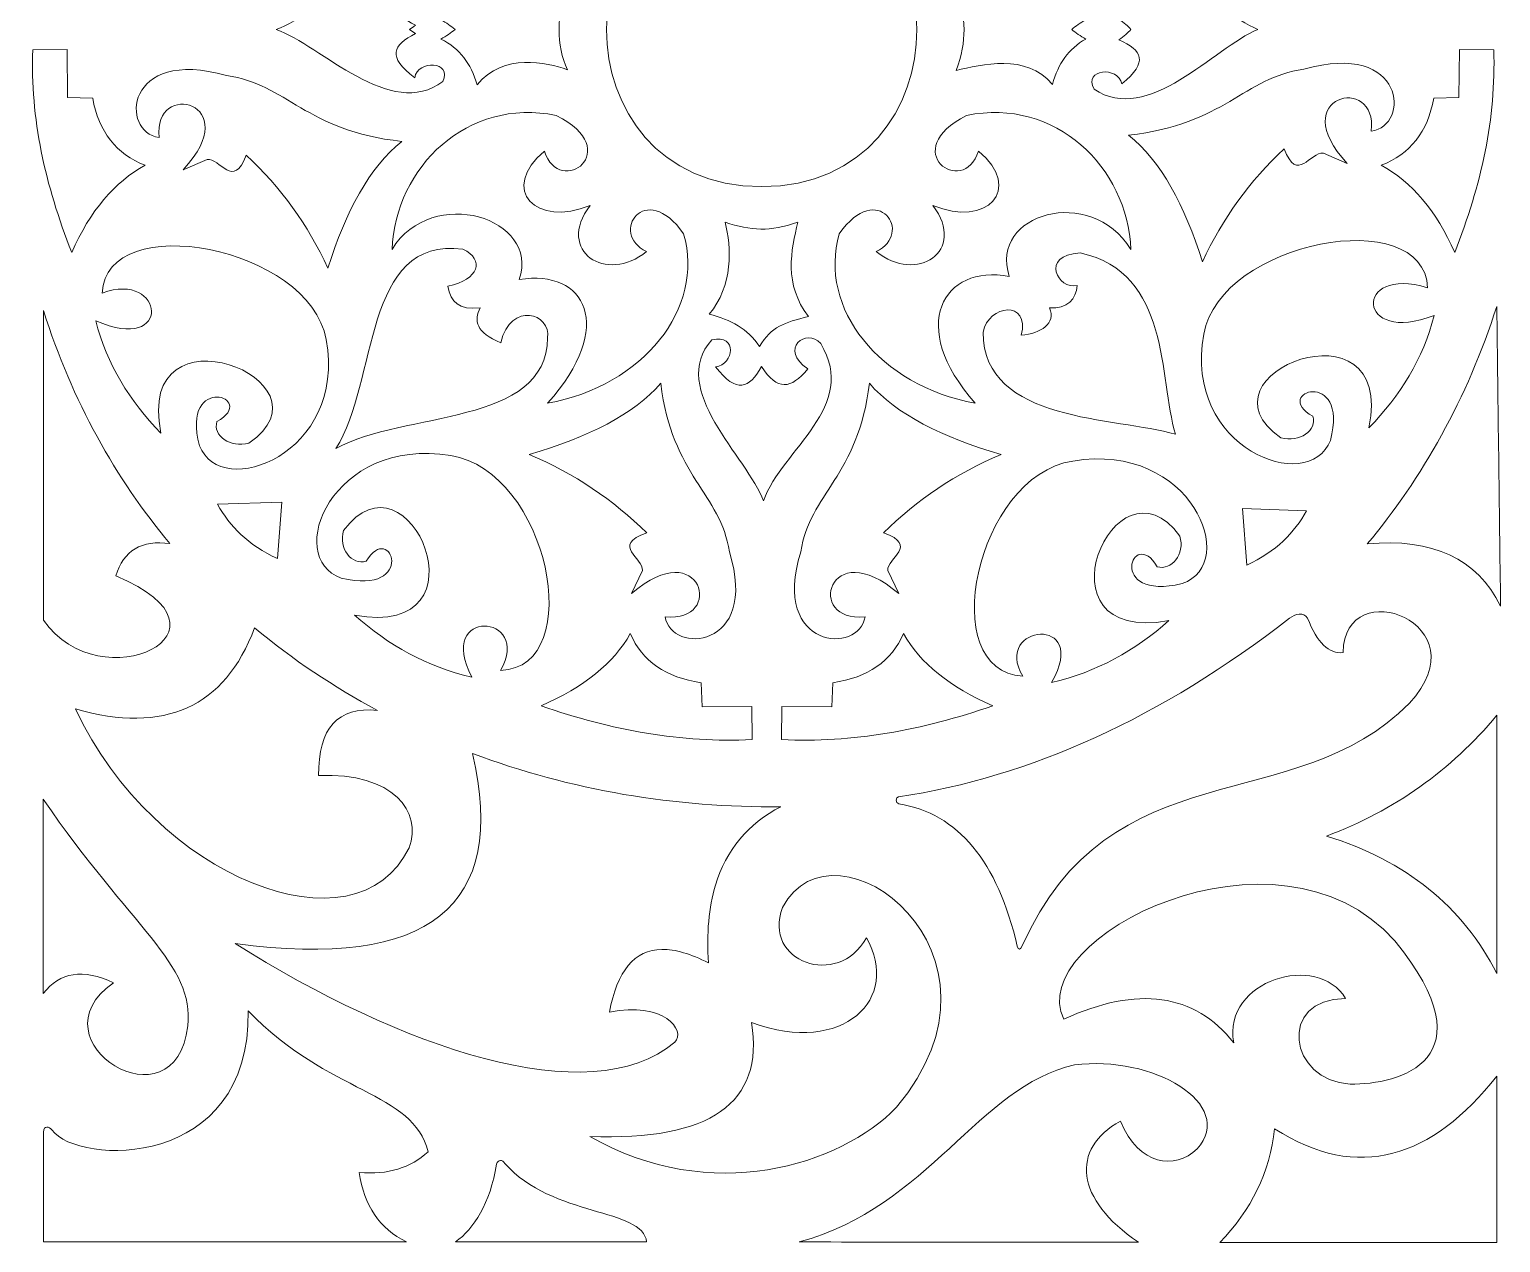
# Model space of a CAD drawing. Header units: centimetres. Extents: x -59 to 59, y -46 to 46.
# Drawn here: x -59.1 to -3.7, y -45.7 to 0 of the extents above; entities that cross this region are included whole.
import ezdxf

# ---------------------------------------------------------------- set-up
doc = ezdxf.new("R2010")
doc.units = ezdxf.units.CM
doc.header["$MEASUREMENT"] = 0
doc.layers.add('layer 1', color=7, linetype='Continuous')

msp = doc.modelspace()

# ---------------------------------------------------------------- linework, layer by layer
at = {"layer": 'layer 1', "color": 114, "lineweight": 9}
for points, knots in [([(-31.50783, 5.86164), (-39.28952, 5.86164), (-39.28952, -5.95996), (-31.50783, -5.95996), (-31.50783, -5.95996), (-23.72608, -5.95996), (-23.72608, 5.86164), (-31.50783, 5.86164)], [0, 0, 0, 0, 0.33333333, 0.33333333, 0.33333333, 0.33333333, 1, 1, 1, 1]), ([(-44.75246, -0.04915), (-44.68489, 0.00156), (-44.60965, 0.05296), (-44.52656, 0.1052), (-44.52656, 0.1052), (-45.39137, 0.54066), (-45.60844, 0.97455), (-44.55819, 1.76617), (-44.55819, 1.76617), (-44.44642, 1.08074), (-43.13503, 1.13321), (-43.50123, 1.91147), (-43.50123, 1.91147), (-45.45957, 3.39491), (-48.08925, 0.55598), (-49.77048, -0.04912), (-49.77048, -0.04912), (-48.08925, -0.65422), (-45.45957, -3.49323), (-43.50123, -2.00979), (-43.50123, -2.00979), (-43.13503, -1.23153), (-44.44642, -1.17906), (-44.55819, -1.86449), (-44.55819, -1.86449), (-45.60844, -1.07287), (-45.39137, -0.63898), (-44.52656, -0.20352), (-44.52656, -0.20352), (-44.60965, -0.15128), (-44.68489, -0.09986), (-44.75246, -0.04915)], [0, 0, 0, 0, 0.11111111, 0.11111111, 0.11111111, 0.11111111, 0.22222222, 0.22222222, 0.22222222, 0.22222222, 0.33333333, 0.33333333, 0.33333333, 0.33333333, 0.44444444, 0.44444444, 0.44444444, 0.44444444, 0.55555556, 0.55555556, 0.55555556, 0.55555556, 0.66666667, 0.66666667, 0.66666667, 0.66666667, 0.77777778, 0.77777778, 0.77777778, 0.77777778, 1, 1, 1, 1]), ([(-12.84351, -0.0492), (-14.49231, -0.73183), (-16.9765, -3.68356), (-19.00715, -2.29297), (-19.00715, -2.29297), (-19.41205, -1.53267), (-18.10485, -1.41922), (-17.95872, -2.09865), (-17.95872, -2.09865), (-16.94952, -1.25908), (-17.18819, -0.83579), (-18.07387, -0.44109), (-18.07387, -0.44109), (-17.87734, -0.30402), (-17.72748, -0.17422), (-17.62175, -0.04917), (-17.62175, -0.04917), (-17.72748, 0.07587), (-17.87734, 0.2057), (-18.07387, 0.34277), (-18.07387, 0.34277), (-17.18819, 0.73747), (-16.94952, 1.16076), (-17.95872, 2.00033), (-17.95872, 2.00033), (-18.10485, 1.3209), (-19.41205, 1.43435), (-19.00715, 2.19464), (-19.00715, 2.19464), (-16.9765, 3.58524), (-14.49231, 0.63342), (-12.84351, -0.0492)], [0, 0, 0, 0, 0.11111111, 0.11111111, 0.11111111, 0.11111111, 0.22222222, 0.22222222, 0.22222222, 0.22222222, 0.33333333, 0.33333333, 0.33333333, 0.33333333, 0.44444444, 0.44444444, 0.44444444, 0.44444444, 0.55555556, 0.55555556, 0.55555556, 0.55555556, 0.66666667, 0.66666667, 0.66666667, 0.66666667, 0.77777778, 0.77777778, 0.77777778, 0.77777778, 1, 1, 1, 1]), ([(-38.81564, -1.56313), (-39.59629, -1.27808), (-41.22119, -0.93444), (-42.21256, -2.12667), (-42.21256, -2.12667), (-42.43567, -1.32832), (-42.87168, -0.76835), (-43.57158, -0.40918), (-43.57158, -0.40918), (-43.37194, -0.29713), (-43.195, -0.17726), (-43.04198, -0.04916), (-43.04198, -0.04916), (-43.195, 0.07894), (-43.37194, 0.19881), (-43.57158, 0.31086), (-43.57158, 0.31086), (-42.87168, 0.67003), (-42.43567, 1.23), (-42.21256, 2.02835), (-42.21256, 2.02835), (-41.22119, 0.83612), (-39.59629, 1.17976), (-38.81564, 1.46481), (-38.81564, 1.46481), (-39.23628, 0.56761), (-39.23628, -0.66593), (-38.81564, -1.56313)], [0, 0, 0, 0, 0.125, 0.125, 0.125, 0.125, 0.25, 0.25, 0.25, 0.25, 0.375, 0.375, 0.375, 0.375, 0.5, 0.5, 0.5, 0.5, 0.625, 0.625, 0.625, 0.625, 0.75, 0.75, 0.75, 0.75, 1, 1, 1, 1]), ([(-19.84517, -0.04916), (-19.69216, -0.17724), (-19.51522, -0.29713), (-19.31558, -0.40918), (-19.31558, -0.40918), (-19.97468, -0.788), (-20.34679, -1.31922), (-20.56991, -2.11757), (-20.56991, -2.11757), (-21.56126, -0.92534), (-23.24227, -1.38364), (-24.1861, -1.59021), (-24.1861, -1.59021), (-23.79595, -0.4808), (-23.79595, 0.38247), (-24.1861, 1.49189), (-24.1861, 1.49189), (-23.24227, 1.28532), (-21.56126, 0.82702), (-20.56991, 2.01925), (-20.56991, 2.01925), (-20.34679, 1.2209), (-19.97468, 0.68968), (-19.31558, 0.31086), (-19.31558, 0.31086), (-19.51522, 0.19881), (-19.69216, 0.07892), (-19.84517, -0.04916)], [0, 0, 0, 0, 0.125, 0.125, 0.125, 0.125, 0.25, 0.25, 0.25, 0.25, 0.375, 0.375, 0.375, 0.375, 0.5, 0.5, 0.5, 0.5, 0.625, 0.625, 0.625, 0.625, 0.75, 0.75, 0.75, 0.75, 1, 1, 1, 1]), ([(-14.92694, -8.78899), (-15.59684, -6.65928), (-16.48894, -4.9986), (-17.70571, -4.0232), (-17.70571, -4.0232), (-14.07634, -3.63261), (-13.39256, -1.86167), (-11.11391, -1.54867), (-11.11391, -1.54867), (-7.27169, -0.44957), (-7.09749, -3.69099), (-8.57846, -3.87349), (-8.57846, -3.87349), (-8.31737, -1.68906), (-11.86518, -2.54538), (-9.48001, -5.0931), (-9.48001, -5.0931), (-9.48001, -5.0931), (-10.38008, -4.69867), (-10.38008, -4.69867), (-10.38008, -4.69867), (-10.87118, -4.64576), (-11.36343, -5.8526), (-11.85337, -4.53995), (-11.85337, -4.53995), (-13.1506, -5.7461), (-14.17512, -7.16245), (-14.92694, -8.78899)], [0, 0, 0, 0, 0.125, 0.125, 0.125, 0.125, 0.25, 0.25, 0.25, 0.25, 0.375, 0.375, 0.375, 0.375, 0.5, 0.5, 0.5, 0.5, 0.625, 0.625, 0.625, 0.625, 0.75, 0.75, 0.75, 0.75, 1, 1, 1, 1]), ([(-58.93002, -0.82212), (-58.93002, -0.82212), (-57.63623, -0.80723), (-57.63623, -0.80723), (-57.63623, -0.80723), (-57.63623, -0.80723), (-57.61363, -2.61131), (-57.61363, -2.61131), (-57.61363, -2.61131), (-57.61363, -2.61131), (-56.67167, -2.6341), (-56.67167, -2.6341), (-56.67167, -2.6341), (-56.44289, -3.90312), (-55.78555, -4.74464), (-54.69966, -5.15868), (-54.69966, -5.15868), (-55.84767, -5.78262), (-56.7684, -6.87504), (-57.46185, -8.43595), (-57.46185, -8.43595), (-58.46283, -5.90699), (-59.02038, -3.37022), (-58.93002, -0.82212)], [0, 0, 0, 0, 0.14285714, 0.14285714, 0.14285714, 0.14285714, 0.28571429, 0.28571429, 0.28571429, 0.28571429, 0.42857143, 0.42857143, 0.42857143, 0.42857143, 0.57142857, 0.57142857, 0.57142857, 0.57142857, 0.71428571, 0.71428571, 0.71428571, 0.71428571, 1, 1, 1, 1]), ([(-47.82275, -9.02536), (-47.15284, -6.89565), (-46.26074, -5.23497), (-45.04397, -4.25957), (-45.04397, -4.25957), (-48.67335, -3.86898), (-49.35712, -2.09804), (-51.63578, -1.78504), (-51.63578, -1.78504), (-55.47799, -0.68594), (-55.65219, -3.92736), (-54.17122, -4.10986), (-54.17122, -4.10986), (-54.43232, -1.92543), (-50.8845, -2.78175), (-53.26967, -5.32947), (-53.26967, -5.32947), (-53.26967, -5.32947), (-52.3696, -4.93504), (-52.3696, -4.93504), (-52.3696, -4.93504), (-51.8785, -4.88213), (-51.38625, -6.08897), (-50.89631, -4.77632), (-50.89631, -4.77632), (-49.59908, -5.98247), (-48.57456, -7.39882), (-47.82275, -9.02536)], [0, 0, 0, 0, 0.125, 0.125, 0.125, 0.125, 0.25, 0.25, 0.25, 0.25, 0.375, 0.375, 0.375, 0.375, 0.5, 0.5, 0.5, 0.5, 0.625, 0.625, 0.625, 0.625, 0.75, 0.75, 0.75, 0.75, 1, 1, 1, 1]), ([(-3.97039, -0.82212), (-3.97039, -0.82212), (-5.26418, -0.80723), (-5.26418, -0.80723), (-5.26418, -0.80723), (-5.26418, -0.80723), (-5.28678, -2.61131), (-5.28678, -2.61131), (-5.28678, -2.61131), (-5.28678, -2.61131), (-6.22874, -2.6341), (-6.22874, -2.6341), (-6.22874, -2.6341), (-6.45752, -3.90312), (-7.11486, -4.74464), (-8.20075, -5.15868), (-8.20075, -5.15868), (-7.05274, -5.78262), (-6.13201, -6.87504), (-5.43856, -8.43595), (-5.43856, -8.43595), (-4.43758, -5.90699), (-3.88003, -3.37022), (-3.97039, -0.82212)], [0, 0, 0, 0, 0.14285714, 0.14285714, 0.14285714, 0.14285714, 0.28571429, 0.28571429, 0.28571429, 0.28571429, 0.42857143, 0.42857143, 0.42857143, 0.42857143, 0.57142857, 0.57142857, 0.57142857, 0.57142857, 0.71428571, 0.71428571, 0.71428571, 0.71428571, 1, 1, 1, 1]), ([(-45.41336, -8.32199), (-45.27698, -5.22507), (-42.58936, -2.60064), (-39.23312, -3.283), (-39.23312, -3.283), (-36.61372, -4.59524), (-39.09673, -6.41925), (-39.68334, -4.62148), (-39.68334, -4.62148), (-41.39598, -6.06515), (-39.99089, -7.52186), (-37.96433, -6.66857), (-37.96433, -6.66857), (-39.2676, -8.40102), (-37.34412, -9.63465), (-35.83603, -8.40073), (-35.83603, -8.40073), (-37.26854, -7.73149), (-35.8971, -5.66364), (-34.44445, -7.73149), (-34.44445, -7.73149), (-33.63608, -10.54295), (-35.96226, -13.44953), (-39.56055, -14.10896), (-39.56055, -14.10896), (-36.97859, -11.20229), (-38.12168, -9.05647), (-40.62509, -9.4537), (-40.62509, -9.4537), (-39.83724, -7.14073), (-43.899, -5.86811), (-45.41336, -8.32199)], [0, 0, 0, 0, 0.11111111, 0.11111111, 0.11111111, 0.11111111, 0.22222222, 0.22222222, 0.22222222, 0.22222222, 0.33333333, 0.33333333, 0.33333333, 0.33333333, 0.44444444, 0.44444444, 0.44444444, 0.44444444, 0.55555556, 0.55555556, 0.55555556, 0.55555556, 0.66666667, 0.66666667, 0.66666667, 0.66666667, 0.77777778, 0.77777778, 0.77777778, 0.77777778, 1, 1, 1, 1]), ([(-17.62025, -8.32199), (-17.75664, -5.22507), (-20.44425, -2.60064), (-23.80049, -3.283), (-23.80049, -3.283), (-26.41989, -4.59524), (-23.93688, -6.41925), (-23.35028, -4.62148), (-23.35028, -4.62148), (-21.63763, -6.06515), (-23.04272, -7.52186), (-25.06928, -6.66857), (-25.06928, -6.66857), (-23.76602, -8.40102), (-25.68949, -9.63465), (-27.19758, -8.40073), (-27.19758, -8.40073), (-25.76507, -7.73149), (-27.13651, -5.66364), (-28.58916, -7.73149), (-28.58916, -7.73149), (-29.39753, -10.54295), (-27.07135, -13.44953), (-23.47306, -14.10896), (-23.47306, -14.10896), (-26.05502, -11.20229), (-24.68754, -8.87007), (-22.19433, -9.33598), (-22.19433, -9.33598), (-22.97198, -6.97395), (-19.13461, -5.86811), (-17.62025, -8.32199)], [0, 0, 0, 0, 0.11111111, 0.11111111, 0.11111111, 0.11111111, 0.22222222, 0.22222222, 0.22222222, 0.22222222, 0.33333333, 0.33333333, 0.33333333, 0.33333333, 0.44444444, 0.44444444, 0.44444444, 0.44444444, 0.55555556, 0.55555556, 0.55555556, 0.55555556, 0.66666667, 0.66666667, 0.66666667, 0.66666667, 0.77777778, 0.77777778, 0.77777778, 0.77777778, 1, 1, 1, 1]), ([(-10.76994, -14.59893), (-10.60975, -15.11339), (-11.26387, -15.61154), (-11.97605, -15.4051), (-11.97605, -15.4051), (-15.42243, -13.02991), (-7.64318, -10.04115), (-8.66435, -15.03151), (-8.66435, -15.03151), (-7.48892, -13.81905), (-6.62358, -12.43609), (-6.21124, -10.80405), (-6.21124, -10.80405), (-9.14516, -11.97085), (-9.28839, -8.89674), (-6.45655, -9.76193), (-6.45655, -9.76193), (-6.59987, -6.58233), (-14.25211, -7.99825), (-14.8789, -11.51191), (-14.8789, -11.51191), (-15.67005, -15.80707), (-10.92768, -17.60178), (-10.11577, -15.50341), (-10.11577, -15.50341), (-9.38333, -12.74352), (-12.38843, -13.68745), (-10.76994, -14.59893)], [0, 0, 0, 0, 0.125, 0.125, 0.125, 0.125, 0.25, 0.25, 0.25, 0.25, 0.375, 0.375, 0.375, 0.375, 0.5, 0.5, 0.5, 0.5, 0.625, 0.625, 0.625, 0.625, 0.75, 0.75, 0.75, 0.75, 1, 1, 1, 1]), ([(-52.00071, -14.79959), (-52.1609, -15.31404), (-51.50678, -15.81219), (-50.7946, -15.60575), (-50.7946, -15.60575), (-47.34821, -13.23056), (-55.12747, -10.2418), (-54.1063, -15.23216), (-54.1063, -15.23216), (-55.28173, -14.01971), (-56.14707, -12.63674), (-56.55941, -11.0047), (-56.55941, -11.0047), (-53.62548, -12.28961), (-53.9734, -9.09739), (-56.3141, -9.96258), (-56.3141, -9.96258), (-56.17078, -6.78299), (-48.51854, -8.1989), (-47.89175, -11.71256), (-47.89175, -11.71256), (-47.10059, -16.00773), (-51.84297, -17.80243), (-52.65487, -15.70407), (-52.65487, -15.70407), (-53.38732, -12.94417), (-50.38222, -13.8881), (-52.00071, -14.79959)], [0, 0, 0, 0, 0.125, 0.125, 0.125, 0.125, 0.25, 0.25, 0.25, 0.25, 0.375, 0.375, 0.375, 0.375, 0.5, 0.5, 0.5, 0.5, 0.625, 0.625, 0.625, 0.625, 0.75, 0.75, 0.75, 0.75, 1, 1, 1, 1]), ([(-31.58713, -11.96872), (-31.14404, -11.21319), (-30.66072, -11.0745), (-29.7423, -10.84723), (-29.7423, -10.84723), (-30.69061, -9.63604), (-30.39698, -8.34824), (-30.14687, -7.2961), (-30.14687, -7.2961), (-31.21942, -7.6783), (-31.88399, -7.61234), (-32.88638, -7.30188), (-32.88638, -7.30188), (-32.63647, -8.23543), (-32.58471, -9.69257), (-33.48251, -10.76182), (-33.48251, -10.76182), (-32.64929, -10.96469), (-32.0519, -11.30111), (-31.58713, -11.96872)], [0, 0, 0, 0, 0.16666667, 0.16666667, 0.16666667, 0.16666667, 0.33333333, 0.33333333, 0.33333333, 0.33333333, 0.5, 0.5, 0.5, 0.5, 0.66666667, 0.66666667, 0.66666667, 0.66666667, 1, 1, 1, 1]), ([(-47.52351, -15.80832), (-45.93072, -13.31059), (-46.5241, -7.81029), (-42.74515, -8.31513), (-42.74515, -8.31513), (-41.92512, -8.70186), (-42.1214, -9.45944), (-43.31872, -9.70557), (-43.31872, -9.70557), (-43.18488, -10.31103), (-42.92657, -10.61276), (-42.09224, -10.51767), (-42.09224, -10.51767), (-42.35444, -10.99895), (-42.24617, -11.44552), (-41.32423, -11.83882), (-41.32423, -11.83882), (-40.93198, -10.24319), (-39.42662, -10.74195), (-39.56215, -11.64645), (-39.56215, -11.64645), (-39.5904, -14.97974), (-44.96462, -14.4001), (-47.52351, -15.80832)], [0, 0, 0, 0, 0.14285714, 0.14285714, 0.14285714, 0.14285714, 0.28571429, 0.28571429, 0.28571429, 0.28571429, 0.42857143, 0.42857143, 0.42857143, 0.42857143, 0.57142857, 0.57142857, 0.57142857, 0.57142857, 0.71428571, 0.71428571, 0.71428571, 0.71428571, 1, 1, 1, 1]), ([(-15.94373, -15.27499), (-18.17677, -14.61393), (-23.1638, -14.86291), (-23.18193, -11.43766), (-23.18193, -11.43766), (-22.97304, -10.38609), (-21.40244, -10.21011), (-21.74517, -11.55149), (-21.74517, -11.55149), (-21.00265, -11.48591), (-20.43028, -11.10705), (-20.68058, -10.51881), (-20.68058, -10.51881), (-20.00835, -10.56215), (-19.67683, -10.1912), (-19.63682, -9.67597), (-19.63682, -9.67597), (-20.3488, -9.87638), (-21.07036, -8.5288), (-19.52501, -8.45462), (-19.52501, -8.45462), (-16.11395, -9.19443), (-16.5788, -13.15742), (-15.94373, -15.27499)], [0, 0, 0, 0, 0.14285714, 0.14285714, 0.14285714, 0.14285714, 0.28571429, 0.28571429, 0.28571429, 0.28571429, 0.42857143, 0.42857143, 0.42857143, 0.42857143, 0.57142857, 0.57142857, 0.57142857, 0.57142857, 0.71428571, 0.71428571, 0.71428571, 0.71428571, 1, 1, 1, 1]), ([(-3.85697, -10.46508), (-3.80924, -14.22443), (-3.76151, -17.98379), (-3.71379, -21.74315), (-3.71379, -21.74315), (-4.59674, -19.94932), (-6.26854, -19.16807), (-8.72924, -19.39939), (-8.72924, -19.39939), (-6.67239, -16.94659), (-4.95962, -13.91764), (-3.85697, -10.46508)], [0, 0, 0, 0, 0.25, 0.25, 0.25, 0.25, 0.5, 0.5, 0.5, 0.5, 1, 1, 1, 1]), ([(-58.52354, -22.26514), (-56.3635, -25.35631), (-50.7795, -22.68747), (-55.80013, -20.5989), (-55.80013, -20.5989), (-55.51459, -19.64681), (-54.83609, -19.24216), (-53.76464, -19.38485), (-53.76464, -19.38485), (-55.81384, -16.93855), (-57.44329, -14.02963), (-58.52151, -10.62473), (-58.52151, -10.62473), (-58.52218, -14.50486), (-58.52286, -18.38499), (-58.52354, -22.26514)], [0, 0, 0, 0, 0.2, 0.2, 0.2, 0.2, 0.4, 0.4, 0.4, 0.4, 0.6, 0.6, 0.6, 0.6, 1, 1, 1, 1]), ([(-31.44143, -17.77732), (-30.72351, -15.80722), (-27.84752, -14.24148), (-29.28769, -11.86701), (-29.28769, -11.86701), (-29.80638, -11.23742), (-30.88794, -12.07879), (-29.76976, -12.8179), (-29.76976, -12.8179), (-30.4128, -13.58819), (-30.91621, -13.6463), (-31.51816, -12.73187), (-31.51816, -12.73187), (-31.98343, -13.55724), (-32.43765, -13.75971), (-33.24531, -12.73812), (-33.24531, -12.73812), (-32.53112, -12.64059), (-32.40009, -11.5122), (-33.38097, -11.71946), (-33.38097, -11.71946), (-35.05408, -13.56397), (-32.04598, -16.15161), (-31.44143, -17.77732)], [0, 0, 0, 0, 0.14285714, 0.14285714, 0.14285714, 0.14285714, 0.28571429, 0.28571429, 0.28571429, 0.28571429, 0.42857143, 0.42857143, 0.42857143, 0.42857143, 0.57142857, 0.57142857, 0.57142857, 0.57142857, 0.71428571, 0.71428571, 0.71428571, 0.71428571, 1, 1, 1, 1]), ([(-40.25255, -16.03317), (-38.03895, -15.38695), (-36.31319, -14.52741), (-35.30017, -13.35621), (-35.30017, -13.35621), (-34.89088, -16.84676), (-33.04908, -17.50288), (-32.72165, -19.69432), (-32.72165, -19.69432), (-31.57556, -23.38896), (-34.94541, -23.55938), (-35.13645, -22.13508), (-35.13645, -22.13508), (-32.86514, -22.38428), (-33.75856, -18.97259), (-36.40524, -21.269), (-36.40524, -21.269), (-36.40524, -21.269), (-35.99595, -20.40293), (-35.99595, -20.40293), (-35.99595, -20.40293), (-35.94138, -19.93052), (-37.19653, -19.45811), (-35.83224, -18.98571), (-35.83224, -18.98571), (-37.08739, -17.73904), (-38.56082, -16.75486), (-40.25255, -16.03317)], [0, 0, 0, 0, 0.125, 0.125, 0.125, 0.125, 0.25, 0.25, 0.25, 0.25, 0.375, 0.375, 0.375, 0.375, 0.5, 0.5, 0.5, 0.5, 0.625, 0.625, 0.625, 0.625, 0.75, 0.75, 0.75, 0.75, 1, 1, 1, 1]), ([(-22.50489, -16.03317), (-24.71849, -15.38695), (-26.44426, -14.52741), (-27.45727, -13.35621), (-27.45727, -13.35621), (-27.86656, -16.84676), (-29.70836, -17.50288), (-30.03579, -19.69432), (-30.03579, -19.69432), (-31.18188, -23.38896), (-27.81203, -23.55938), (-27.62099, -22.13508), (-27.62099, -22.13508), (-29.8923, -22.38428), (-28.99888, -18.97259), (-26.3522, -21.269), (-26.3522, -21.269), (-26.3522, -21.269), (-26.76149, -20.40293), (-26.76149, -20.40293), (-26.76149, -20.40293), (-26.81606, -19.93052), (-25.56091, -19.45811), (-26.9252, -18.98571), (-26.9252, -18.98571), (-25.67005, -17.73904), (-24.19662, -16.75486), (-22.50489, -16.03317)], [0, 0, 0, 0, 0.125, 0.125, 0.125, 0.125, 0.25, 0.25, 0.25, 0.25, 0.375, 0.375, 0.375, 0.375, 0.5, 0.5, 0.5, 0.5, 0.625, 0.625, 0.625, 0.625, 0.75, 0.75, 0.75, 0.75, 1, 1, 1, 1]), ([(-46.38629, -20.0493), (-46.91998, -20.20711), (-47.44263, -19.58159), (-47.23319, -18.8951), (-47.23319, -18.8951), (-44.7889, -15.56303), (-41.6251, -23.02354), (-46.8207, -22.07764), (-46.8207, -22.07764), (-45.55164, -23.19938), (-44.10756, -24.02163), (-42.40783, -24.40635), (-42.40783, -24.40635), (-43.8092, -21.78893), (-40.12134, -21.98454), (-41.32618, -24.16283), (-41.32618, -24.16283), (-38.02158, -24.00186), (-39.54928, -16.65208), (-43.20677, -16.07478), (-43.20677, -16.07478), (-47.67796, -15.34506), (-49.50932, -19.91942), (-47.32187, -20.68507), (-47.32187, -20.68507), (-44.44725, -21.36948), (-45.45045, -18.48597), (-46.38629, -20.0493)], [0, 0, 0, 0, 0.125, 0.125, 0.125, 0.125, 0.25, 0.25, 0.25, 0.25, 0.375, 0.375, 0.375, 0.375, 0.5, 0.5, 0.5, 0.5, 0.625, 0.625, 0.625, 0.625, 0.75, 0.75, 0.75, 0.75, 1, 1, 1, 1]), ([(-16.6254, -20.2549), (-16.09171, -20.41271), (-15.56906, -19.78719), (-15.7785, -19.1007), (-15.7785, -19.1007), (-18.22279, -15.76863), (-21.38659, -23.22913), (-16.19098, -22.28324), (-16.19098, -22.28324), (-17.46005, -23.40497), (-18.90413, -24.22722), (-20.60386, -24.61195), (-20.60386, -24.61195), (-19.12062, -22.03392), (-22.84946, -22.42638), (-21.68551, -24.36843), (-21.68551, -24.36843), (-24.9901, -24.20746), (-23.46241, -16.85768), (-19.80492, -16.28037), (-19.80492, -16.28037), (-15.33373, -15.55066), (-13.50237, -20.12502), (-15.68982, -20.89067), (-15.68982, -20.89067), (-18.56444, -21.57508), (-17.56124, -18.69157), (-16.6254, -20.2549)], [0, 0, 0, 0, 0.125, 0.125, 0.125, 0.125, 0.25, 0.25, 0.25, 0.25, 0.375, 0.375, 0.375, 0.375, 0.5, 0.5, 0.5, 0.5, 0.625, 0.625, 0.625, 0.625, 0.75, 0.75, 0.75, 0.75, 1, 1, 1, 1]), ([(-49.56103, -17.82805), (-49.56103, -17.82805), (-51.97325, -17.9067), (-51.97325, -17.9067), (-51.97325, -17.9067), (-51.53031, -18.73571), (-50.82158, -19.43703), (-49.72457, -19.95161), (-49.72457, -19.95161), (-49.72457, -19.95161), (-49.56103, -17.82805), (-49.56103, -17.82805)], [0, 0, 0, 0, 0.25, 0.25, 0.25, 0.25, 0.5, 0.5, 0.5, 0.5, 1, 1, 1, 1]), ([(-13.42625, -18.0702), (-13.42625, -18.0702), (-11.01403, -18.14885), (-11.01403, -18.14885), (-11.01403, -18.14885), (-11.45696, -18.97787), (-12.1657, -19.67918), (-13.26271, -20.19376), (-13.26271, -20.19376), (-13.26271, -20.19376), (-13.42625, -18.0702), (-13.42625, -18.0702)], [0, 0, 0, 0, 0.25, 0.25, 0.25, 0.25, 0.5, 0.5, 0.5, 0.5, 1, 1, 1, 1]), ([(-7.14115, -25.38676), (-4.35546, -22.39925), (-9.59194, -20.42062), (-9.63888, -23.48205), (-9.63888, -23.48205), (-10.17016, -23.54674), (-10.61545, -23.11675), (-10.97477, -22.19212), (-10.97477, -22.19212), (-11.10564, -21.93837), (-11.45744, -22.03651), (-11.64836, -22.1905), (-11.64836, -22.1905), (-16.48551, -25.93479), (-21.38891, -28.17424), (-26.35855, -28.90887), (-26.35855, -28.90887), (-26.48283, -28.92259), (-26.47164, -29.15595), (-26.35309, -29.17008), (-26.35309, -29.17008), (-24.1214, -29.53973), (-22.63464, -31.32701), (-21.89284, -34.53197), (-21.89284, -34.53197), (-21.85249, -34.6871), (-21.76991, -34.65901), (-21.70898, -34.51696), (-21.70898, -34.51696), (-18.38413, -27.04794), (-11.46238, -29.77084), (-7.14115, -25.38676)], [0, 0, 0, 0, 0.11111111, 0.11111111, 0.11111111, 0.11111111, 0.22222222, 0.22222222, 0.22222222, 0.22222222, 0.33333333, 0.33333333, 0.33333333, 0.33333333, 0.44444444, 0.44444444, 0.44444444, 0.44444444, 0.55555556, 0.55555556, 0.55555556, 0.55555556, 0.66666667, 0.66666667, 0.66666667, 0.66666667, 0.77777778, 0.77777778, 0.77777778, 0.77777778, 1, 1, 1, 1]), ([(-57.3213, -25.60579), (-54.32824, -31.99131), (-46.76413, -34.93179), (-44.77293, -30.82556), (-44.77293, -30.82556), (-44.25044, -29.48754), (-45.36583, -27.98335), (-48.17545, -28.11336), (-48.17545, -28.11336), (-48.18794, -26.32164), (-47.44929, -25.50419), (-45.95949, -25.661), (-45.95949, -25.661), (-47.60587, -24.77685), (-49.15475, -23.74456), (-50.57977, -22.5569), (-50.57977, -22.5569), (-51.71635, -25.54913), (-53.96086, -26.55926), (-57.3213, -25.60579)], [0, 0, 0, 0, 0.16666667, 0.16666667, 0.16666667, 0.16666667, 0.33333333, 0.33333333, 0.33333333, 0.33333333, 0.5, 0.5, 0.5, 0.5, 0.66666667, 0.66666667, 0.66666667, 0.66666667, 1, 1, 1, 1]), ([(-31.86472, -26.75864), (-31.86472, -26.75864), (-31.87292, -25.51416), (-31.87292, -25.51416), (-31.87292, -25.51416), (-31.87292, -25.51416), (-33.74867, -25.52543), (-33.74867, -25.52543), (-33.74867, -25.52543), (-33.74867, -25.52543), (-33.78959, -24.61999), (-33.78959, -24.61999), (-33.78959, -24.61999), (-35.11291, -24.4232), (-35.9997, -23.80644), (-36.44996, -22.76973), (-36.44996, -22.76973), (-37.07754, -23.88518), (-38.19626, -24.79062), (-39.80612, -25.48607), (-39.80612, -25.48607), (-37.15896, -26.40241), (-34.5118, -26.89217), (-31.86472, -26.75864)], [0, 0, 0, 0, 0.14285714, 0.14285714, 0.14285714, 0.14285714, 0.28571429, 0.28571429, 0.28571429, 0.28571429, 0.42857143, 0.42857143, 0.42857143, 0.42857143, 0.57142857, 0.57142857, 0.57142857, 0.57142857, 0.71428571, 0.71428571, 0.71428571, 0.71428571, 1, 1, 1, 1]), ([(-30.7576, -26.75864), (-30.7576, -26.75864), (-30.7494, -25.51416), (-30.7494, -25.51416), (-30.7494, -25.51416), (-30.7494, -25.51416), (-28.87365, -25.52543), (-28.87365, -25.52543), (-28.87365, -25.52543), (-28.87365, -25.52543), (-28.83272, -24.61999), (-28.83272, -24.61999), (-28.83272, -24.61999), (-27.50941, -24.4232), (-26.62262, -23.80644), (-26.17236, -22.76973), (-26.17236, -22.76973), (-25.54478, -23.88518), (-24.42606, -24.79062), (-22.8162, -25.48607), (-22.8162, -25.48607), (-25.46336, -26.40241), (-28.11052, -26.89217), (-30.7576, -26.75864)], [0, 0, 0, 0, 0.14285714, 0.14285714, 0.14285714, 0.14285714, 0.28571429, 0.28571429, 0.28571429, 0.28571429, 0.42857143, 0.42857143, 0.42857143, 0.42857143, 0.57142857, 0.57142857, 0.57142857, 0.57142857, 0.71428571, 0.71428571, 0.71428571, 0.71428571, 1, 1, 1, 1]), ([(-10.25863, -30.38336), (-7.28514, -31.30527), (-5.15047, -33.02733), (-3.85465, -35.54955), (-3.85465, -35.54955), (-3.85465, -32.31416), (-3.85465, -29.07877), (-3.85465, -25.84337), (-3.85465, -25.84337), (-5.57614, -27.91333), (-7.71081, -29.42666), (-10.25863, -30.38336)], [0, 0, 0, 0, 0.25, 0.25, 0.25, 0.25, 0.5, 0.5, 0.5, 0.5, 1, 1, 1, 1]), ([(-34.7793, -38.13323), (-34.33145, -37.70213), (-35.21475, -36.57127), (-37.23473, -37.01068), (-37.23473, -37.01068), (-36.94949, -35.45487), (-36.29047, -34.66814), (-35.25785, -34.65005), (-35.25785, -34.65005), (-34.76076, -34.64132), (-34.17718, -34.81054), (-33.50691, -35.15816), (-33.50691, -35.15816), (-33.58658, -34.04803), (-33.50017, -33.07471), (-33.24802, -32.23787), (-33.24802, -32.23787), (-32.84678, -30.90628), (-32.0256, -29.92046), (-30.78417, -29.28077), (-30.78417, -29.28077), (-34.74022, -29.32939), (-38.70703, -28.66056), (-42.38638, -27.27955), (-42.38638, -27.27955), (-41.04097, -33.03527), (-44.01555, -35.4178), (-51.3101, -34.4272), (-51.3101, -34.4272), (-45.14862, -38.30721), (-37.98527, -40.84751), (-34.7793, -38.13323)], [0, 0, 0, 0, 0.11111111, 0.11111111, 0.11111111, 0.11111111, 0.22222222, 0.22222222, 0.22222222, 0.22222222, 0.33333333, 0.33333333, 0.33333333, 0.33333333, 0.44444444, 0.44444444, 0.44444444, 0.44444444, 0.55555556, 0.55555556, 0.55555556, 0.55555556, 0.66666667, 0.66666667, 0.66666667, 0.66666667, 0.77777778, 0.77777778, 0.77777778, 0.77777778, 1, 1, 1, 1]), ([(-58.53262, -36.30622), (-57.90975, -35.50174), (-57.03022, -35.36694), (-55.89404, -35.90179), (-55.89404, -35.90179), (-59.05218, -38.12395), (-53.51836, -41.48109), (-53.09581, -37.51949), (-53.09581, -37.51949), (-52.81724, -35.22776), (-55.24925, -33.79705), (-58.53262, -29.00049), (-58.53262, -29.00049), (-58.53262, -31.43573), (-58.53262, -33.87097), (-58.53262, -36.30622)], [0, 0, 0, 0, 0.2, 0.2, 0.2, 0.2, 0.4, 0.4, 0.4, 0.4, 0.6, 0.6, 0.6, 0.6, 1, 1, 1, 1]), ([(-26.43876, -40.58652), (-21.53221, -34.76256), (-28.79315, -29.39883), (-30.72174, -33.07006), (-30.72174, -33.07006), (-31.49819, -35.12315), (-28.64287, -36.13234), (-27.56586, -34.21841), (-27.56586, -34.21841), (-26.27595, -36.4803), (-28.39245, -38.66388), (-31.88642, -37.40246), (-31.88642, -37.40246), (-31.41052, -40.42993), (-33.4393, -41.85667), (-37.97275, -41.68267), (-37.97275, -41.68267), (-33.4359, -44.28992), (-28.53955, -42.77649), (-26.43876, -40.58652)], [0, 0, 0, 0, 0.16666667, 0.16666667, 0.16666667, 0.16666667, 0.33333333, 0.33333333, 0.33333333, 0.33333333, 0.5, 0.5, 0.5, 0.5, 0.66666667, 0.66666667, 0.66666667, 0.66666667, 1, 1, 1, 1]), ([(-7.68577, -34.32324), (-4.06122, -38.80232), (-7.5262, -39.74684), (-9.37597, -39.7112), (-9.37597, -39.7112), (-11.67964, -39.59379), (-12.13036, -36.51495), (-9.54499, -36.48886), (-9.54499, -36.48886), (-10.59039, -34.74069), (-14.17112, -35.79307), (-13.75172, -38.15874), (-13.75172, -38.15874), (-15.22908, -36.29753), (-17.35747, -36.00182), (-20.13691, -37.27162), (-20.13691, -37.27162), (-21.70678, -34.25306), (-12.14632, -29.35543), (-7.68577, -34.32324)], [0, 0, 0, 0, 0.16666667, 0.16666667, 0.16666667, 0.16666667, 0.33333333, 0.33333333, 0.33333333, 0.33333333, 0.5, 0.5, 0.5, 0.5, 0.66666667, 0.66666667, 0.66666667, 0.66666667, 1, 1, 1, 1]), ([(-50.82344, -36.95851), (-47.79483, -40.09888), (-44.60954, -39.98637), (-44.05909, -42.25685), (-44.05909, -42.25685), (-44.70428, -42.86398), (-45.56621, -43.12713), (-46.64488, -43.04073), (-46.64488, -43.04073), (-46.47273, -44.27575), (-45.88116, -45.14548), (-44.87017, -45.64992), (-44.87017, -45.64992), (-49.42119, -45.64992), (-53.97221, -45.64992), (-58.52323, -45.64992), (-58.52323, -45.64992), (-58.52323, -44.2714), (-58.52323, -42.90311), (-58.52323, -41.52459), (-58.52323, -41.52459), (-58.52185, -41.24235), (-58.29207, -41.31116), (-58.20595, -41.43848), (-58.20595, -41.43848), (-57.22115, -42.78573), (-50.7226, -42.96226), (-50.82344, -36.95851)], [0, 0, 0, 0, 0.125, 0.125, 0.125, 0.125, 0.25, 0.25, 0.25, 0.25, 0.375, 0.375, 0.375, 0.375, 0.5, 0.5, 0.5, 0.5, 0.625, 0.625, 0.625, 0.625, 0.75, 0.75, 0.75, 0.75, 1, 1, 1, 1]), ([(-17.33869, -45.66016), (-19.72062, -44.04681), (-19.89903, -42.15081), (-18.01477, -41.10712), (-18.01477, -41.10712), (-17.29861, -42.78949), (-15.98032, -42.9487), (-15.1302, -42.15245), (-15.1302, -42.15245), (-13.63037, -40.46502), (-16.82084, -38.60301), (-19.74253, -38.99368), (-19.74253, -38.99368), (-23.37959, -39.81124), (-25.19419, -44.31987), (-30.10203, -45.65054), (-30.10203, -45.65054), (-25.84759, -45.65375), (-21.59314, -45.65695), (-17.33869, -45.66016)], [0, 0, 0, 0, 0.16666667, 0.16666667, 0.16666667, 0.16666667, 0.33333333, 0.33333333, 0.33333333, 0.33333333, 0.5, 0.5, 0.5, 0.5, 0.66666667, 0.66666667, 0.66666667, 0.66666667, 1, 1, 1, 1]), ([(-3.85465, -39.41115), (-3.85465, -41.49849), (-3.85465, -43.58585), (-3.85465, -45.6732), (-3.85465, -45.6732), (-7.32896, -45.67321), (-10.80325, -45.6732), (-14.27755, -45.6732), (-14.27755, -45.6732), (-13.08816, -44.45559), (-12.39956, -43.02923), (-12.21175, -41.39414), (-12.21175, -41.39414), (-9.07041, -43.4142), (-6.2847, -42.49222), (-3.85465, -39.41115)], [0, 0, 0, 0, 0.2, 0.2, 0.2, 0.2, 0.4, 0.4, 0.4, 0.4, 0.6, 0.6, 0.6, 0.6, 1, 1, 1, 1]), ([(-35.83699, -45.64951), (-35.97222, -44.3631), (-39.37389, -44.72954), (-41.16861, -42.69634), (-41.16861, -42.69634), (-41.24553, -42.5476), (-41.43986, -42.54075), (-41.48039, -42.72483), (-41.48039, -42.72483), (-41.72452, -44.21206), (-42.3235, -45.14615), (-43.02461, -45.65059), (-43.02461, -45.65059), (-40.62874, -45.65377), (-38.23287, -45.64631), (-35.83699, -45.64951)], [0, 0, 0, 0, 0.2, 0.2, 0.2, 0.2, 0.4, 0.4, 0.4, 0.4, 0.6, 0.6, 0.6, 0.6, 1, 1, 1, 1])]:
    msp.add_open_spline(points, degree=3, knots=knots, dxfattribs=at)

doc.saveas('drawing.dxf')
